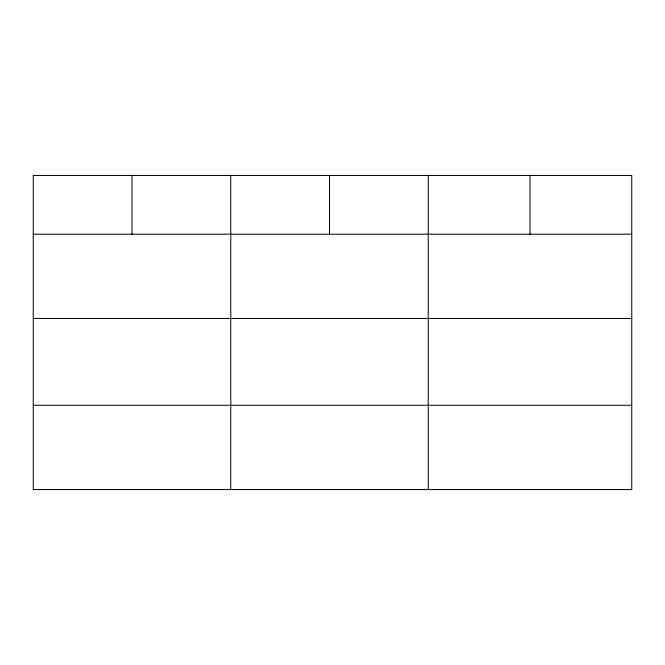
<?xml version="1.0" encoding="UTF-8"?>
<svg xmlns="http://www.w3.org/2000/svg" width="665" height="665" viewBox="0 0 665 665"><rect width="100%" height="100%" fill="white"/><g stroke="black" fill="none" stroke-linecap="round" stroke-linejoin="round"><path stroke-width="1" d="M631.75 318.469L631.75 175.452L33.25 175.452L33.25 489.548L631.75 489.548L631.75 318.469L33.25 318.469M33.25 234.205L631.75 234.205M33.25 405.284L631.75 405.284M530.005 175.452L530.005 234.205M428.26 175.452L428.26 489.548M329.507 175.452L329.507 234.205M230.755 175.452L230.755 489.548M132.003 175.452L132.003 234.205"/></g></svg>
